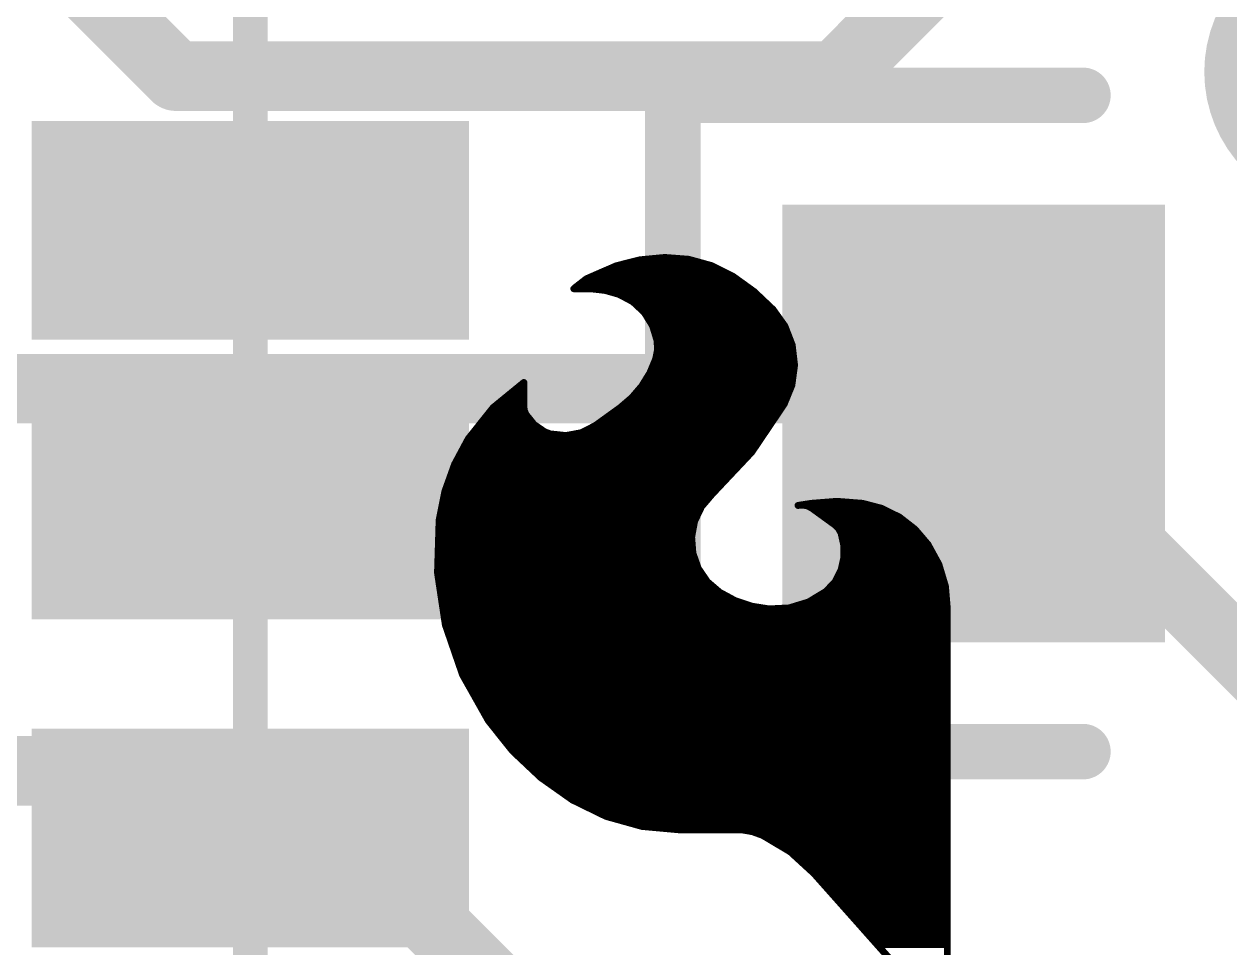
# Model space of a CAD drawing. Extents: x -0.1 to 42, y -11.4 to 16.1.
# Drawn here: x 24.971 to 29.383, y 9.512 to 12.89 of the extents above; entities that cross this region are included whole.
import ezdxf

# ---------------------------------------------------------------- set-up
doc = ezdxf.new("R2010")
doc.units = 0
for name, color, linetype in [('1', 12, 'CONTINUOUS'), ('16', 132, 'CONTINUOUS'), ('18', 110, 'CONTINUOUS'), ('21', 41, 'CONTINUOUS'), ('22', 40, 'CONTINUOUS'), ('51', 53, 'CONTINUOUS')]:
    doc.layers.add(name, color=color, linetype=linetype)

# ---------------------------------------------------------------- blocks, each defined once
blk = doc.blocks.new('RECT')
blk.add_solid([(-0.5, -0.5), (0.5, -0.5), (-0.5, 0.5), (0.5, 0.5)])
blk = doc.blocks.new('ROUNDV')
at = {"const_width": 0.5}
blk.add_lwpolyline([(0, -0.25, 1), (0, 0.25, 1), (0, -0.25)], format="xyb", dxfattribs=at)

msp = doc.modelspace()

# ---------------------------------------------------------------- linework, layer by layer
at = {"layer": '16', "const_width": 0.254}
for points in [[(27.94, 12.7), (29.337, 14.097)], [(25.146, 13.081), (25.527, 12.7)], [(25.527, 12.7), (27.94, 12.7)], [(23.495, 11.557), (28.448, 11.557)], [(28.448, 11.557), (31.75, 8.255)], [(20.599, 10.16), (25.908, 10.16)], [(25.908, 10.16), (33.147, 2.921)]]:
    msp.add_lwpolyline(points, dxfattribs=at)
at = {"layer": '16', "const_width": 0.127}
for points in [[(25.527, 12.7635, 1), (25.527, 12.6365)], [(25.4821, 12.6551, 1), (25.5719, 12.7449)], [(27.8951, 12.7449, 1), (27.9849, 12.6551)], [(27.94, 12.6365, 1), (27.94, 12.7635)], [(28.4929, 11.6019, 1), (28.4031, 11.5121)], [(28.448, 11.4935, 1), (28.448, 11.6205)], [(25.9529, 10.2049, 1), (25.8631, 10.1151)], [(25.908, 10.0965, 1), (25.908, 10.2235)]]:
    msp.add_lwpolyline(points, format="xyb", dxfattribs=at)
at = {"layer": '21', "const_width": 0.2032}
for points in [[(27.345, 10.23), (27.345, 12.63)], [(27.345, 12.63), (28.845, 12.63)], [(28.845, 10.23), (27.345, 10.23)]]:
    msp.add_lwpolyline(points, dxfattribs=at)
at = {"layer": '21', "const_width": 0.1016}
for points in [[(27.3958, 12.63, 1), (27.2942, 12.63)], [(27.345, 12.6808, 1), (27.345, 12.5792)], [(28.845, 12.5792, 1), (28.845, 12.6808)], [(27.345, 10.2808, 1), (27.345, 10.1792)], [(28.845, 10.1792, 1), (28.845, 10.2808)], [(27.2942, 10.23, 1), (27.3958, 10.23)]]:
    msp.add_lwpolyline(points, format="xyb", dxfattribs=at)
at = {"layer": '22', "const_width": 0.0254}
for points in [[(27.2252, 12.0286), (27.3152, 12.0371)], [(27.3152, 12.0371), (27.4021, 12.0305)], [(27.0789, 11.9812), (27.1145, 11.9964)], [(27.0967, 11.9888), (27.5233, 11.9888)], [(27.1145, 11.9964), (27.1374, 12.0066)], [(27.1374, 12.0066), (27.2252, 12.0286)], [(27.1678, 12.0142), (27.4611, 12.0142)], [(27.4021, 12.0305), (27.4861, 12.0073)], [(27.4861, 12.0073), (27.5641, 11.9685)], [(26.985, 11.9253), (27.0285, 11.9591)], [(27.0285, 11.9591), (27.0789, 11.9812)], [(27.0383, 11.9634), (27.5712, 11.9634)], [(27.5641, 11.9685), (27.6418, 11.9125)], [(27.0434, 11.9228), (26.9824, 11.9228)], [(26.9824, 11.9228), (26.9825, 11.9228)], [(26.9825, 11.9228), (26.985, 11.9253)], [(27.0013, 11.938), (27.6064, 11.938)], [(27.0963, 11.9169), (27.0434, 11.9228)], [(27.1475, 11.9024), (27.0963, 11.9169)], [(27.1114, 11.9126), (27.6416, 11.9126)], [(27.1983, 11.8754), (27.1475, 11.9024)], [(27.6418, 11.9125), (27.7114, 11.8466)], [(27.1761, 11.8872), (27.6685, 11.8872)], [(27.2403, 11.8362), (27.1983, 11.8754)], [(27.2128, 11.8618), (27.6953, 11.8618)], [(27.24, 11.8364), (27.7187, 11.8364)], [(27.2706, 11.7873), (27.2403, 11.8362)], [(27.2559, 11.811), (27.7368, 11.811)], [(27.7114, 11.8466), (27.7545, 11.7862)], [(27.2872, 11.7323), (27.2706, 11.7873)], [(27.2711, 11.7856), (27.7548, 11.7856)], [(27.7545, 11.7862), (27.7813, 11.717)], [(27.2788, 11.7602), (27.7646, 11.7602)], [(27.2864, 11.7348), (27.7744, 11.7348)], [(27.2886, 11.6989), (27.2872, 11.7323)], [(27.2821, 11.6662), (27.2886, 11.6989)], [(27.2856, 11.684), (27.7851, 11.684)], [(27.2882, 11.7094), (27.7822, 11.7094)], [(27.7813, 11.717), (27.7899, 11.6433)], [(27.2606, 11.6147), (27.2821, 11.6662)], [(27.2789, 11.6586), (27.7881, 11.6586)], [(27.7899, 11.6433), (27.78, 11.5698)], [(27.2313, 11.5672), (27.2606, 11.6147)], [(27.2564, 11.6078), (27.7851, 11.6078)], [(27.2683, 11.6332), (27.7886, 11.6332)], [(26.6869, 11.4878), (26.7995, 11.5799)], [(26.7715, 11.557), (26.7995, 11.557)], [(26.7995, 11.5799), (26.7995, 11.491)], [(27.195, 11.5248), (27.2313, 11.5672)], [(27.2226, 11.557), (27.7747, 11.557)], [(27.2407, 11.5824), (27.7817, 11.5824)], [(27.78, 11.5698), (27.752, 11.5011)], [(26.7094, 11.5062), (26.7995, 11.5062)], [(26.7405, 11.5316), (26.7995, 11.5316)], [(27.1526, 11.4884), (27.195, 11.5248)], [(27.1733, 11.5062), (27.7541, 11.5062)], [(27.2008, 11.5316), (27.7644, 11.5316)], [(26.5963, 11.3741), (26.6869, 11.4878)], [(26.6813, 11.4808), (26.8009, 11.4808)], [(26.7995, 11.491), (26.8015, 11.4765)], [(26.8015, 11.4765), (26.8072, 11.463)], [(26.8072, 11.463), (26.8369, 11.4263)], [(27.0612, 11.4224), (27.1526, 11.4884)], [(27.1421, 11.4808), (27.7383, 11.4808)], [(27.752, 11.5011), (27.6334, 11.3253)], [(26.6409, 11.43), (26.8339, 11.43)], [(26.6611, 11.4554), (26.8133, 11.4554)], [(26.8369, 11.4263), (26.8757, 11.3995)], [(27.0099, 11.3962), (27.0612, 11.4224)], [(27.0717, 11.43), (27.704, 11.43)], [(27.1069, 11.4554), (27.7212, 11.4554)], [(26.5462, 11.2807), (26.5963, 11.3741)], [(26.6004, 11.3792), (27.6698, 11.3792)], [(26.6206, 11.4046), (26.8683, 11.4046)], [(26.8757, 11.3995), (26.8961, 11.3919)], [(26.8961, 11.3919), (26.9533, 11.3858)], [(26.9533, 11.3858), (27.0099, 11.3962)], [(27.0264, 11.4046), (27.6869, 11.4046)], [(26.5718, 11.3284), (27.6355, 11.3284)], [(26.5854, 11.3538), (27.6526, 11.3538)], [(27.6334, 11.3253), (27.4879, 11.1709)], [(26.5581, 11.303), (27.6124, 11.303)], [(26.5104, 11.1809), (26.5462, 11.2807)], [(26.5359, 11.2522), (27.5645, 11.2522)], [(26.545, 11.2776), (27.5885, 11.2776)], [(26.5177, 11.2014), (27.5166, 11.2014)], [(26.5268, 11.2268), (27.5406, 11.2268)], [(26.4897, 11.0769), (26.5104, 11.1809)], [(26.5043, 11.1506), (27.4706, 11.1506)], [(26.5094, 11.176), (27.4927, 11.176)], [(27.4879, 11.1709), (27.4496, 11.126)], [(26.4993, 11.1252), (27.4492, 11.1252)], [(27.4496, 11.126), (27.4241, 11.0727)], [(27.8028, 11.1303), (27.8511, 11.1379)], [(27.8205, 11.132), (27.8028, 11.1303)], [(27.8379, 11.1285), (27.8205, 11.132)], [(27.8536, 11.1201), (27.8379, 11.1285)], [(27.8441, 11.1252), (28.0873, 11.1252)], [(27.8511, 11.1379), (27.9451, 11.1453)], [(27.9375, 11.0592), (27.8536, 11.1201)], [(27.9451, 11.1453), (28.0391, 11.1379)], [(28.0391, 11.1379), (28.109, 11.1195)], [(28.109, 11.1195), (28.1738, 11.0874)], [(26.4837, 10.8841), (26.4897, 11.0769)], [(26.4896, 11.0744), (27.425, 11.0744)], [(26.4943, 11.0998), (27.4371, 11.0998)], [(27.4241, 11.0727), (27.4134, 11.0146)], [(27.8816, 11.0998), (28.1488, 11.0998)], [(27.9166, 11.0744), (28.1905, 11.0744)], [(28.1738, 11.0874), (28.2308, 11.043)], [(26.488, 11.0236), (27.415, 11.0236)], [(26.4888, 11.049), (27.4198, 11.049)], [(27.9513, 11.0458), (27.9375, 11.0592)], [(27.948, 11.049), (28.2231, 11.049)], [(27.9603, 11.0287), (27.9513, 11.0458)], [(27.9702, 10.9842), (27.9603, 11.0287)], [(27.9614, 11.0236), (28.2474, 11.0236)], [(28.2308, 11.043), (28.2778, 10.988)], [(26.4864, 10.9728), (27.4166, 10.9728)], [(26.4872, 10.9982), (27.4146, 10.9982)], [(27.4134, 11.0146), (27.418, 10.9557)], [(27.9671, 10.9982), (28.2691, 10.9982)], [(27.9702, 10.9386), (27.9702, 10.9842)], [(27.9702, 10.9728), (28.2861, 10.9728)], [(28.2778, 10.988), (28.3179, 10.9148)], [(26.4856, 10.9474), (27.4209, 10.9474)], [(27.418, 10.9557), (27.4376, 10.9)], [(27.9603, 10.8941), (27.9702, 10.9386)], [(27.9702, 10.9474), (28.3001, 10.9474)], [(26.5125, 10.6934), (26.4837, 10.8841)], [(26.4841, 10.8966), (27.4399, 10.8966)], [(26.4849, 10.922), (27.4298, 10.922)], [(27.4376, 10.9), (27.471, 10.8513)], [(27.9381, 10.8506), (27.9603, 10.8941)], [(27.9609, 10.8966), (28.3234, 10.8966)], [(27.9665, 10.922), (28.314, 10.922)], [(28.3179, 10.9148), (28.3419, 10.8349)], [(26.4856, 10.8712), (27.4573, 10.8712)], [(26.4895, 10.8458), (27.4773, 10.8458)], [(27.471, 10.8513), (27.5158, 10.8128)], [(27.9044, 10.8153), (27.9381, 10.8506)], [(27.9334, 10.8458), (28.3387, 10.8458)], [(27.9486, 10.8712), (28.331, 10.8712)], [(26.4933, 10.8204), (27.5069, 10.8204)], [(27.5158, 10.8128), (27.5722, 10.7824)], [(27.841, 10.7771), (27.9044, 10.8153)], [(27.9093, 10.8204), (28.3432, 10.8204)], [(28.3419, 10.8349), (28.3489, 10.7518)], [(26.4972, 10.795), (27.5488, 10.795)], [(26.501, 10.7696), (27.6101, 10.7696)], [(27.5722, 10.7824), (27.6329, 10.7619)], [(27.6329, 10.7619), (27.6962, 10.7518)], [(27.6962, 10.7518), (27.7702, 10.7555)], [(27.7702, 10.7555), (27.841, 10.7771)], [(27.8165, 10.7696), (28.3474, 10.7696)], [(27.8707, 10.795), (28.3453, 10.795)], [(28.3489, 10.7518), (28.3489, 9.2354)], [(26.5048, 10.7442), (28.3489, 10.7442)], [(26.5087, 10.7188), (28.3489, 10.7188)], [(26.5753, 10.511), (26.5125, 10.6934)], [(26.5125, 10.6934), (28.3489, 10.6934)], [(26.5213, 10.668), (28.3489, 10.668)], [(26.53, 10.6426), (28.3489, 10.6426)], [(26.5388, 10.6172), (28.3489, 10.6172)], [(26.5475, 10.5918), (28.3489, 10.5918)], [(26.5562, 10.5664), (28.3489, 10.5664)], [(26.565, 10.541), (28.3489, 10.541)], [(26.5737, 10.5156), (28.3489, 10.5156)], [(26.67, 10.3429), (26.5753, 10.511)], [(26.587, 10.4902), (28.3489, 10.4902)], [(26.6013, 10.4648), (28.3489, 10.4648)], [(26.6156, 10.4394), (28.3489, 10.4394)], [(26.63, 10.414), (28.3489, 10.414)], [(26.6443, 10.3886), (28.3489, 10.3886)], [(26.6586, 10.3632), (28.3489, 10.3632)], [(26.7584, 10.2322), (26.67, 10.3429)], [(26.6741, 10.3378), (28.3489, 10.3378)], [(26.6944, 10.3124), (28.3489, 10.3124)], [(26.7147, 10.287), (28.3489, 10.287)], [(26.735, 10.2616), (28.3489, 10.2616)], [(26.7553, 10.2362), (28.3489, 10.2362)], [(26.8616, 10.135), (26.7584, 10.2322)], [(26.7812, 10.2108), (28.3489, 10.2108)], [(26.8081, 10.1854), (28.3489, 10.1854)], [(26.8351, 10.16), (28.3489, 10.16)], [(26.9773, 10.0533), (26.8616, 10.135)], [(26.8622, 10.1346), (28.3489, 10.1346)], [(26.8981, 10.1092), (28.3489, 10.1092)], [(26.9341, 10.0838), (28.3489, 10.0838)], [(26.9701, 10.0584), (28.3489, 10.0584)], [(27.1003, 9.9933), (26.9773, 10.0533)], [(27.0189, 10.033), (28.3489, 10.033)], [(27.071, 10.0076), (28.3489, 10.0076)], [(27.2322, 9.9565), (27.1003, 9.9933)], [(27.1401, 9.9822), (28.3489, 9.9822)], [(27.2311, 9.9568), (28.3489, 9.9568)], [(27.3685, 9.9441), (27.2322, 9.9565)], [(27.5971, 9.9441), (27.3685, 9.9441)], [(27.6361, 9.9373), (27.5971, 9.9441)], [(27.6733, 9.9238), (27.6361, 9.9373)], [(27.6523, 9.9314), (28.3489, 9.9314)], [(27.7745, 9.8636), (27.6733, 9.9238)], [(27.7032, 9.906), (28.3489, 9.906)], [(27.746, 9.8806), (28.3489, 9.8806)], [(27.8613, 9.7841), (27.7745, 9.8636)], [(27.7837, 9.8552), (28.3489, 9.8552)], [(27.8114, 9.8298), (28.3489, 9.8298)], [(27.8391, 9.8044), (28.3489, 9.8044)], [(28.3489, 9.2354), (27.8613, 9.7841)], [(27.8658, 9.779), (28.3489, 9.779)], [(27.8884, 9.7536), (28.3489, 9.7536)], [(27.911, 9.7282), (28.3489, 9.7282)], [(27.9336, 9.7028), (28.3489, 9.7028)], [(27.9561, 9.6774), (28.3489, 9.6774)], [(27.9787, 9.652), (28.3489, 9.652)], [(28.0013, 9.6266), (28.3489, 9.6266)], [(28.0238, 9.6012), (28.3489, 9.6012)], [(28.0464, 9.5758), (28.3489, 9.5758)], [(28.069, 9.5504), (28.3489, 9.5504)], [(28.0916, 9.525), (28.3489, 9.525)]]:
    msp.add_lwpolyline(points, dxfattribs=at)
at = {"layer": '22', "const_width": 0.0127}
for points in [[(27.3157, 12.0434, 1), (27.3147, 12.0308)], [(27.3158, 12.0308, 1), (27.3146, 12.0434)], [(27.0967, 11.9952, 1), (27.0967, 11.9825)], [(27.1119, 12.0022, 1), (27.1171, 11.9906)], [(27.117, 11.9906, 1), (27.112, 12.0022)], [(27.1359, 12.0128, 1), (27.1389, 12.0004)], [(27.14, 12.0008, 1), (27.1348, 12.0124)], [(27.1678, 12.0206, 1), (27.1678, 12.0079)], [(27.2245, 12.0349, 1), (27.2258, 12.0222)], [(27.2267, 12.0224, 1), (27.2236, 12.0347)], [(27.4038, 12.0366, 1), (27.4004, 12.0244)], [(27.4016, 12.0241, 1), (27.4026, 12.0368)], [(27.4611, 12.0079, 1), (27.4611, 12.0206)], [(27.4889, 12.013, 1), (27.4833, 12.0016)], [(27.4844, 12.0012, 1), (27.4878, 12.0134)], [(27.5233, 11.9825, 1), (27.5233, 11.9952)], [(27.0259, 11.9649, 1), (27.031, 11.9533)], [(27.0324, 11.9541, 1), (27.0246, 11.9641)], [(27.0383, 11.9697, 1), (27.0383, 11.9571)], [(27.0764, 11.987, 1), (27.0814, 11.9754)], [(27.0814, 11.9754, 1), (27.0764, 11.987)], [(27.5678, 11.9737, 1), (27.5604, 11.9633)], [(27.5613, 11.9628, 1), (27.5669, 11.9742)], [(27.5712, 11.9571, 1), (27.5712, 11.9697)], [(26.9824, 11.9291, 1), (26.9824, 11.9165)], [(26.9824, 11.9291, 1), (26.9824, 11.9165)], [(26.978, 11.9273, 1), (26.987, 11.9183)], [(26.9811, 11.9303, 1), (26.9889, 11.9203)], [(26.9895, 11.9208, 1), (26.9805, 11.9298)], [(26.9825, 11.9165, 1), (26.9825, 11.9291)], [(27.0013, 11.9444, 1), (27.0013, 11.9317)], [(27.0441, 11.9291, 1), (27.0427, 11.9165)], [(27.0434, 11.9165, 1), (27.0434, 11.9291)], [(27.098, 11.923, 1), (27.0946, 11.9108)], [(27.0956, 11.9106, 1), (27.097, 11.9232)], [(27.1114, 11.919, 1), (27.1114, 11.9063)], [(27.1505, 11.908, 1), (27.1445, 11.8968)], [(27.1458, 11.8963, 1), (27.1492, 11.9085)], [(27.6064, 11.9317, 1), (27.6064, 11.9444)], [(27.6462, 11.9171, 1), (27.6374, 11.9078)], [(27.6381, 11.9073, 1), (27.6455, 11.9176)], [(27.6416, 11.9063, 1), (27.6416, 11.919)], [(27.1761, 11.8935, 1), (27.1761, 11.8809)], [(27.2026, 11.8801, 1), (27.1939, 11.8708)], [(27.1953, 11.8698, 1), (27.2012, 11.881)], [(27.2128, 11.8681, 1), (27.2128, 11.8555)], [(27.6685, 11.8809, 1), (27.6685, 11.8935)], [(27.6953, 11.8555, 1), (27.6953, 11.8681)], [(27.24, 11.8428, 1), (27.24, 11.8301)], [(27.2456, 11.8395, 1), (27.2349, 11.8328)], [(27.2359, 11.8315, 1), (27.2446, 11.8408)], [(27.2559, 11.8173, 1), (27.2559, 11.8047)], [(27.7166, 11.8503, 1), (27.7062, 11.8429)], [(27.707, 11.842, 1), (27.7158, 11.8512)], [(27.7187, 11.8301, 1), (27.7187, 11.8428)], [(27.7368, 11.8047, 1), (27.7368, 11.8173)], [(27.2767, 11.7892, 1), (27.2645, 11.7855)], [(27.2711, 11.7919, 1), (27.2711, 11.7793)], [(27.2652, 11.784, 1), (27.276, 11.7907)], [(27.7605, 11.7885, 1), (27.7486, 11.7839)], [(27.7494, 11.7825, 1), (27.7597, 11.7899)], [(27.7548, 11.7793, 1), (27.7548, 11.7919)], [(27.2788, 11.7666, 1), (27.2788, 11.7539)], [(27.2864, 11.7411, 1), (27.2864, 11.7285)], [(27.2935, 11.7326, 1), (27.2809, 11.732)], [(27.2811, 11.7305, 1), (27.2933, 11.7341)], [(27.7646, 11.7539, 1), (27.7646, 11.7666)], [(27.7744, 11.7285, 1), (27.7744, 11.7411)], [(27.2856, 11.6904, 1), (27.2856, 11.6777)], [(27.2882, 11.7157, 1), (27.2882, 11.7031)], [(27.2823, 11.6987, 1), (27.295, 11.6992)], [(27.2948, 11.6977, 1), (27.2824, 11.7002)], [(27.7876, 11.7178, 1), (27.775, 11.7163)], [(27.7753, 11.7147, 1), (27.7872, 11.7193)], [(27.7822, 11.7031, 1), (27.7822, 11.7157)], [(27.7851, 11.6777, 1), (27.7851, 11.6904)], [(27.2789, 11.6649, 1), (27.2789, 11.6523)], [(27.2759, 11.6674, 1), (27.2883, 11.665)], [(27.288, 11.6638, 1), (27.2762, 11.6686)], [(27.7962, 11.6425, 1), (27.7836, 11.6442)], [(27.7836, 11.6426, 1), (27.7962, 11.6441)], [(27.7881, 11.6523, 1), (27.7881, 11.6649)], [(27.2564, 11.6142, 1), (27.2564, 11.6015)], [(27.2548, 11.6171, 1), (27.2665, 11.6122)], [(27.266, 11.6114, 1), (27.2552, 11.618)], [(27.2683, 11.6395, 1), (27.2683, 11.6269)], [(27.7851, 11.6015, 1), (27.7851, 11.6142)], [(27.7886, 11.6269, 1), (27.7886, 11.6395)], [(26.7715, 11.5633, 1), (26.7715, 11.5507)], [(26.8059, 11.5799, 1), (26.7932, 11.5799)], [(26.8035, 11.575, 1), (26.7955, 11.5848)], [(26.7995, 11.5507, 1), (26.7995, 11.5633)], [(27.2226, 11.5633, 1), (27.2226, 11.5507)], [(27.2259, 11.5705, 1), (27.2367, 11.5639)], [(27.2361, 11.5631, 1), (27.2265, 11.5713)], [(27.2407, 11.5887, 1), (27.2407, 11.5761)], [(27.7737, 11.5707, 1), (27.7863, 11.569)], [(27.7858, 11.5674, 1), (27.7741, 11.5722)], [(27.7747, 11.5507, 1), (27.7747, 11.5633)], [(27.7817, 11.5761, 1), (27.7817, 11.5887)], [(26.7094, 11.5125, 1), (26.7094, 11.4999)], [(26.7405, 11.538, 1), (26.7405, 11.5253)], [(26.7995, 11.5253, 1), (26.7995, 11.538)], [(26.7995, 11.4999, 1), (26.7995, 11.5125)], [(27.1733, 11.5125, 1), (27.1733, 11.4999)], [(27.1901, 11.5289, 1), (27.1998, 11.5207)], [(27.1991, 11.52, 1), (27.1908, 11.5296)], [(27.2008, 11.538, 1), (27.2008, 11.5253)], [(27.7541, 11.4999, 1), (27.7541, 11.5125)], [(27.7644, 11.5253, 1), (27.7644, 11.538)], [(26.6813, 11.4871, 1), (26.6813, 11.4745)], [(26.6829, 11.4927, 1), (26.691, 11.4829)], [(26.6919, 11.4839, 1), (26.682, 11.4918)], [(26.8058, 11.4919, 1), (26.7932, 11.4901)], [(26.7932, 11.491, 1), (26.8059, 11.491)], [(26.8073, 11.479, 1), (26.7956, 11.474)], [(26.7952, 11.4756, 1), (26.8078, 11.4773)], [(26.8009, 11.4745, 1), (26.8009, 11.4871)], [(26.8121, 11.467, 1), (26.8023, 11.459)], [(26.8014, 11.4605, 1), (26.813, 11.4655)], [(27.1421, 11.4871, 1), (27.1421, 11.4745)], [(27.1485, 11.4932, 1), (27.1567, 11.4836)], [(27.1563, 11.4833, 1), (27.1489, 11.4935)], [(27.7383, 11.4745, 1), (27.7383, 11.4871)], [(27.7461, 11.5035, 1), (27.7579, 11.4987)], [(27.7573, 11.4975, 1), (27.7467, 11.5047)], [(26.6409, 11.4363, 1), (26.6409, 11.4237)], [(26.6611, 11.4618, 1), (26.6611, 11.4491)], [(26.8133, 11.4491, 1), (26.8133, 11.4618)], [(26.8405, 11.4315, 1), (26.8333, 11.4211)], [(26.8319, 11.4223, 1), (26.8418, 11.4303)], [(26.8339, 11.4237, 1), (26.8339, 11.4363)], [(27.0575, 11.4275, 1), (27.0649, 11.4173)], [(27.0641, 11.4167, 1), (27.0583, 11.4281)], [(27.0717, 11.4363, 1), (27.0717, 11.4237)], [(27.1069, 11.4618, 1), (27.1069, 11.4491)], [(27.704, 11.4237, 1), (27.704, 11.4363)], [(27.7212, 11.4491, 1), (27.7212, 11.4618)], [(26.5913, 11.3781, 1), (26.6013, 11.3701)], [(26.6019, 11.3711, 1), (26.5907, 11.3771)], [(26.6004, 11.3856, 1), (26.6004, 11.3729)], [(26.6206, 11.4109, 1), (26.6206, 11.3983)], [(26.8683, 11.3983, 1), (26.8683, 11.4109)], [(26.8779, 11.4055, 1), (26.8735, 11.3935)], [(26.8721, 11.3943, 1), (26.8793, 11.4047)], [(26.8968, 11.3982, 1), (26.8954, 11.3856)], [(26.8939, 11.3859, 1), (26.8983, 11.3979)], [(26.9522, 11.392, 1), (26.9545, 11.3795)], [(26.9527, 11.3794, 1), (26.954, 11.3921)], [(27.007, 11.4019, 1), (27.0128, 11.3906)], [(27.0111, 11.39, 1), (27.0088, 11.4025)], [(27.0264, 11.4109, 1), (27.0264, 11.3983)], [(27.6698, 11.3729, 1), (27.6698, 11.3856)], [(27.6869, 11.3983, 1), (27.6869, 11.4109)], [(26.5718, 11.3347, 1), (26.5718, 11.3221)], [(26.5854, 11.3601, 1), (26.5854, 11.3475)], [(27.638, 11.3209, 1), (27.6288, 11.3296)], [(27.6355, 11.3221, 1), (27.6355, 11.3347)], [(27.6526, 11.3475, 1), (27.6526, 11.3601)], [(26.5581, 11.3094, 1), (26.5581, 11.2967)], [(27.6124, 11.2967, 1), (27.6124, 11.3094)], [(27.6281, 11.3288, 1), (27.6386, 11.3217)], [(26.5359, 11.2585, 1), (26.5359, 11.2459)], [(26.545, 11.284, 1), (26.545, 11.2713)], [(26.5406, 11.2837, 1), (26.5518, 11.2777)], [(26.5521, 11.2785, 1), (26.5402, 11.2828)], [(27.5645, 11.2459, 1), (27.5645, 11.2585)], [(27.5885, 11.2713, 1), (27.5885, 11.284)], [(26.5177, 11.2078, 1), (26.5177, 11.1951)], [(26.5268, 11.2332, 1), (26.5268, 11.2205)], [(27.5166, 11.1951, 1), (27.5166, 11.2078)], [(27.5406, 11.2205, 1), (27.5406, 11.2332)], [(26.5043, 11.157, 1), (26.5043, 11.1443)], [(26.5094, 11.1823, 1), (26.5094, 11.1697)], [(26.5044, 11.183, 1), (26.5163, 11.1787)], [(26.5166, 11.1796, 1), (26.5041, 11.1821)], [(27.4706, 11.1443, 1), (27.4706, 11.157)], [(27.4833, 11.1753, 1), (27.4925, 11.1665)], [(27.4927, 11.1668, 1), (27.4831, 11.175)], [(27.4927, 11.1697, 1), (27.4927, 11.1823)], [(26.4993, 11.1316, 1), (26.4993, 11.1189)], [(27.4447, 11.1301, 1), (27.4544, 11.1218)], [(27.4553, 11.1232, 1), (27.4438, 11.1287)], [(27.4492, 11.1189, 1), (27.4492, 11.1316)], [(27.8018, 11.1366, 1), (27.8038, 11.124)], [(27.8022, 11.1366, 1), (27.8034, 11.124)], [(27.8218, 11.1382, 1), (27.8192, 11.1258)], [(27.8211, 11.1257, 1), (27.8199, 11.1383)], [(27.8409, 11.1341, 1), (27.8349, 11.1229)], [(27.8367, 11.1223, 1), (27.8392, 11.1347)], [(27.8441, 11.1316, 1), (27.8441, 11.1189)], [(27.8506, 11.1442, 1), (27.8516, 11.1316)], [(27.8573, 11.1252, 1), (27.8499, 11.115)], [(27.8521, 11.1316, 1), (27.8501, 11.1442)], [(27.8506, 11.1145, 1), (27.8566, 11.1257)], [(27.9456, 11.1516, 1), (27.9446, 11.1389)], [(27.9456, 11.1389, 1), (27.9446, 11.1516)], [(28.0407, 11.144, 1), (28.0375, 11.1318)], [(28.0386, 11.1316, 1), (28.0396, 11.1442)], [(28.0873, 11.1189, 1), (28.0873, 11.1316)], [(28.1118, 11.1252, 1), (28.1062, 11.1138)], [(28.1074, 11.1133, 1), (28.1106, 11.1256)], [(26.4896, 11.0808, 1), (26.4896, 11.0681)], [(26.496, 11.0767, 1), (26.4834, 11.0771)], [(26.4835, 11.0781, 1), (26.4959, 11.0757)], [(26.4943, 11.1061, 1), (26.4943, 11.0935)], [(27.4184, 11.0754, 1), (27.4299, 11.0699)], [(27.4304, 11.0715, 1), (27.4179, 11.0738)], [(27.425, 11.0681, 1), (27.425, 11.0808)], [(27.4371, 11.0935, 1), (27.4371, 11.1061)], [(27.8816, 11.1061, 1), (27.8816, 11.0935)], [(27.9166, 11.0808, 1), (27.9166, 11.0681)], [(28.1488, 11.0935, 1), (28.1488, 11.1061)], [(28.1777, 11.0924, 1), (28.1699, 11.0824)], [(28.171, 11.0817, 1), (28.1766, 11.0931)], [(28.1905, 11.0681, 1), (28.1905, 11.0808)], [(26.488, 11.0299, 1), (26.488, 11.0173)], [(26.4888, 11.0554, 1), (26.4888, 11.0427)], [(27.415, 11.0173, 1), (27.415, 11.0299)], [(27.4198, 11.0427, 1), (27.4198, 11.0554)], [(27.9419, 11.0637, 1), (27.9331, 11.0547)], [(27.9338, 11.0541, 1), (27.9412, 11.0643)], [(27.948, 11.0554, 1), (27.948, 11.0427)], [(27.9569, 11.0487, 1), (27.9457, 11.0428)], [(27.9469, 11.0412, 1), (27.9557, 11.0503)], [(27.9665, 11.0301, 1), (27.9541, 11.0273)], [(27.9547, 11.0257, 1), (27.9659, 11.0317)], [(27.9614, 11.0299, 1), (27.9614, 11.0173)], [(28.2231, 11.0427, 1), (28.2231, 11.0554)], [(28.2357, 11.0471, 1), (28.226, 11.0389)], [(28.2269, 11.038, 1), (28.2347, 11.048)], [(28.2474, 11.0173, 1), (28.2474, 11.0299)], [(26.4864, 10.9792, 1), (26.4864, 10.9665)], [(26.4872, 11.0046, 1), (26.4872, 10.9919)], [(27.4197, 11.0151, 1), (27.407, 11.0141)], [(27.4071, 11.0157, 1), (27.4196, 11.0134)], [(27.4146, 10.9919, 1), (27.4146, 11.0046)], [(27.4166, 10.9665, 1), (27.4166, 10.9792)], [(27.9671, 11.0046, 1), (27.9671, 10.9919)], [(27.9766, 10.9842, 1), (27.9639, 10.9842)], [(27.9702, 10.9792, 1), (27.9702, 10.9665)], [(27.964, 10.9828, 1), (27.9764, 10.9856)], [(28.2691, 10.9919, 1), (28.2691, 11.0046)], [(28.2834, 10.9911, 1), (28.2722, 10.9849)], [(28.273, 10.9839, 1), (28.2826, 10.9921)], [(28.2861, 10.9665, 1), (28.2861, 10.9792)], [(26.4856, 10.9537, 1), (26.4856, 10.9411)], [(27.4116, 10.9552, 1), (27.4243, 10.9562)], [(27.4239, 10.9578, 1), (27.412, 10.9536)], [(27.4209, 10.9411, 1), (27.4209, 10.9537)], [(27.9702, 10.9537, 1), (27.9702, 10.9411)], [(27.9639, 10.9386, 1), (27.9766, 10.9386)], [(27.9764, 10.9372, 1), (27.964, 10.94)], [(28.3001, 10.9411, 1), (28.3001, 10.9537)], [(26.4899, 10.885, 1), (26.4774, 10.8831)], [(26.4841, 10.903, 1), (26.4841, 10.8903)], [(26.4849, 10.9284, 1), (26.4849, 10.9157)], [(27.4298, 10.9157, 1), (27.4298, 10.9284)], [(27.4428, 10.9036, 1), (27.4324, 10.8964)], [(27.4316, 10.8979, 1), (27.4436, 10.9021)], [(27.4399, 10.8903, 1), (27.4399, 10.903)], [(27.9541, 10.8955, 1), (27.9665, 10.8927)], [(27.9609, 10.903, 1), (27.9609, 10.8903)], [(27.966, 10.8912, 1), (27.9546, 10.897)], [(27.9665, 10.9284, 1), (27.9665, 10.9157)], [(28.324, 10.9167, 1), (28.3118, 10.913)], [(28.3123, 10.9118, 1), (28.3235, 10.9179)], [(28.314, 10.9157, 1), (28.314, 10.9284)], [(28.3234, 10.8903, 1), (28.3234, 10.903)], [(26.4773, 10.8843, 1), (26.49, 10.8839)], [(26.4856, 10.8775, 1), (26.4856, 10.8649)], [(26.4895, 10.8521, 1), (26.4895, 10.8395)], [(27.4573, 10.8649, 1), (27.4573, 10.8775)], [(27.4751, 10.8561, 1), (27.4668, 10.8464)], [(27.4657, 10.8477, 1), (27.4762, 10.8548)], [(27.4773, 10.8395, 1), (27.4773, 10.8521)], [(27.9334, 10.8521, 1), (27.9334, 10.8395)], [(27.9324, 10.8535, 1), (27.9437, 10.8478)], [(27.9427, 10.8463, 1), (27.9335, 10.855)], [(27.9486, 10.8775, 1), (27.9486, 10.8649)], [(28.331, 10.8649, 1), (28.331, 10.8775)], [(28.3387, 10.8395, 1), (28.3387, 10.8521)], [(26.4933, 10.8268, 1), (26.4933, 10.8141)], [(27.5069, 10.8141, 1), (27.5069, 10.8268)], [(27.5188, 10.8184, 1), (27.5128, 10.8072)], [(27.5117, 10.808, 1), (27.5199, 10.8176)], [(27.8998, 10.8197, 1), (27.909, 10.8109)], [(27.9077, 10.8099, 1), (27.9011, 10.8207)], [(27.9093, 10.8268, 1), (27.9093, 10.8141)], [(28.3483, 10.8355, 1), (28.3356, 10.8344)], [(28.3359, 10.8331, 1), (28.348, 10.8368)], [(28.3432, 10.8141, 1), (28.3432, 10.8268)], [(26.4972, 10.8013, 1), (26.4972, 10.7887)], [(26.501, 10.7759, 1), (26.501, 10.7633)], [(27.5488, 10.7887, 1), (27.5488, 10.8013)], [(27.5742, 10.7884, 1), (27.5702, 10.7764)], [(27.5692, 10.7768, 1), (27.5752, 10.788)], [(27.6101, 10.7633, 1), (27.6101, 10.7759)], [(27.6339, 10.7681, 1), (27.6319, 10.7556)], [(27.6309, 10.7559, 1), (27.6349, 10.7679)], [(27.6959, 10.7581, 1), (27.6965, 10.7455)], [(27.6952, 10.7455, 1), (27.6972, 10.7581)], [(27.7683, 10.7615, 1), (27.772, 10.7494)], [(27.7705, 10.7491, 1), (27.7698, 10.7618)], [(27.8165, 10.7759, 1), (27.8165, 10.7633)], [(27.8377, 10.7825, 1), (27.8443, 10.7716)], [(27.8428, 10.771, 1), (27.8391, 10.7832)], [(27.8707, 10.8013, 1), (27.8707, 10.7887)], [(28.3553, 10.7518, 1), (28.3425, 10.7518)], [(28.3453, 10.7887, 1), (28.3453, 10.8013)], [(28.3474, 10.7633, 1), (28.3474, 10.7759)], [(26.5048, 10.7506, 1), (26.5048, 10.7379)], [(26.5087, 10.7251, 1), (26.5087, 10.7125)], [(28.3426, 10.7513, 1), (28.3552, 10.7523)], [(28.3489, 10.7379, 1), (28.3489, 10.7506)], [(28.3489, 10.7125, 1), (28.3489, 10.7251)], [(26.5185, 10.6954, 1), (26.5065, 10.6913)], [(26.5125, 10.6997, 1), (26.5125, 10.6871)], [(26.5062, 10.6924, 1), (26.5188, 10.6943)], [(26.5213, 10.6744, 1), (26.5213, 10.6617)], [(28.3489, 10.6871, 1), (28.3489, 10.6997)], [(28.3489, 10.6617, 1), (28.3489, 10.6744)], [(26.53, 10.6489, 1), (26.53, 10.6363)], [(28.3489, 10.6363, 1), (28.3489, 10.6489)], [(26.5388, 10.6235, 1), (26.5388, 10.6109)], [(26.5475, 10.5982, 1), (26.5475, 10.5855)], [(28.3489, 10.6109, 1), (28.3489, 10.6235)], [(28.3489, 10.5855, 1), (28.3489, 10.5982)], [(26.5562, 10.5727, 1), (26.5562, 10.5601)], [(26.565, 10.5473, 1), (26.565, 10.5347)], [(28.3489, 10.5601, 1), (28.3489, 10.5727)], [(28.3489, 10.5347, 1), (28.3489, 10.5473)], [(26.5737, 10.522, 1), (26.5737, 10.5093)], [(26.5809, 10.5141, 1), (26.5698, 10.5079)], [(26.5693, 10.5089, 1), (26.5813, 10.513)], [(26.587, 10.4965, 1), (26.587, 10.4839)], [(28.3489, 10.5093, 1), (28.3489, 10.522)], [(28.3489, 10.4839, 1), (28.3489, 10.4965)], [(26.6013, 10.4711, 1), (26.6013, 10.4585)], [(28.3489, 10.4585, 1), (28.3489, 10.4711)], [(26.6156, 10.4458, 1), (26.6156, 10.4331)], [(26.63, 10.4203, 1), (26.63, 10.4077)], [(28.3489, 10.4331, 1), (28.3489, 10.4458)], [(28.3489, 10.4077, 1), (28.3489, 10.4203)], [(26.6443, 10.3949, 1), (26.6443, 10.3823)], [(26.6586, 10.3696, 1), (26.6586, 10.3569)], [(28.3489, 10.3823, 1), (28.3489, 10.3949)], [(28.3489, 10.3569, 1), (28.3489, 10.3696)], [(26.675, 10.3469, 1), (26.665, 10.3389)], [(26.6645, 10.3398, 1), (26.6755, 10.346)], [(26.6741, 10.3441, 1), (26.6741, 10.3315)], [(26.6944, 10.3187, 1), (26.6944, 10.3061)], [(28.3489, 10.3315, 1), (28.3489, 10.3441)], [(28.3489, 10.3061, 1), (28.3489, 10.3187)], [(26.7147, 10.2934, 1), (26.7147, 10.2807)], [(28.3489, 10.2807, 1), (28.3489, 10.2934)], [(26.735, 10.2679, 1), (26.735, 10.2553)], [(26.7553, 10.2425, 1), (26.7553, 10.2299)], [(26.7628, 10.2368, 1), (26.7541, 10.2276)], [(26.7535, 10.2282, 1), (26.7634, 10.2362)], [(28.3489, 10.2553, 1), (28.3489, 10.2679)], [(28.3489, 10.2299, 1), (28.3489, 10.2425)], [(26.7812, 10.2172, 1), (26.7812, 10.2045)], [(26.8081, 10.1918, 1), (26.8081, 10.1791)], [(28.3489, 10.2045, 1), (28.3489, 10.2172)], [(28.3489, 10.1791, 1), (28.3489, 10.1918)], [(26.8351, 10.1663, 1), (26.8351, 10.1537)], [(26.8652, 10.1402, 1), (26.8579, 10.1298)], [(26.8622, 10.141, 1), (26.8622, 10.1283)], [(28.3489, 10.1537, 1), (28.3489, 10.1663)], [(28.3489, 10.1283, 1), (28.3489, 10.141)], [(26.8572, 10.1304, 1), (26.8659, 10.1397)], [(26.8981, 10.1156, 1), (26.8981, 10.1029)], [(28.3489, 10.1029, 1), (28.3489, 10.1156)], [(26.9341, 10.0901, 1), (26.9341, 10.0775)], [(26.9701, 10.0648, 1), (26.9701, 10.0521)], [(26.9801, 10.059, 1), (26.9745, 10.0476)], [(26.9736, 10.0481, 1), (26.981, 10.0585)], [(28.3489, 10.0775, 1), (28.3489, 10.0901)], [(28.3489, 10.0521, 1), (28.3489, 10.0648)], [(27.0189, 10.0394, 1), (27.0189, 10.0267)], [(27.071, 10.0139, 1), (27.071, 10.0013)], [(28.3489, 10.0267, 1), (28.3489, 10.0394)], [(28.3489, 10.0013, 1), (28.3489, 10.0139)], [(27.102, 9.9994, 1), (27.0986, 9.9872)], [(27.0976, 9.9876, 1), (27.1031, 9.999)], [(27.1401, 9.9886, 1), (27.1401, 9.9759)], [(28.3489, 9.9759, 1), (28.3489, 9.9886)], [(27.2311, 9.9632, 1), (27.2311, 9.9505)], [(27.2328, 9.9628, 1), (27.2316, 9.9502)], [(27.2305, 9.9504, 1), (27.2339, 9.9626)], [(27.3685, 9.9505, 1), (27.3685, 9.9378)], [(27.3679, 9.9378, 1), (27.3691, 9.9504)], [(27.5982, 9.9504, 1), (27.596, 9.9378)], [(27.5971, 9.9378, 1), (27.5971, 9.9505)], [(27.6382, 9.9432, 1), (27.6339, 9.9313)], [(27.635, 9.931, 1), (27.6372, 9.9435)], [(27.6523, 9.9377, 1), (27.6523, 9.9251)], [(27.6765, 9.9293, 1), (27.6701, 9.9183)], [(27.6711, 9.9178, 1), (27.6755, 9.9298)], [(28.3489, 9.9505, 1), (28.3489, 9.9632)], [(28.3489, 9.9251, 1), (28.3489, 9.9377)], [(27.7032, 9.9123, 1), (27.7032, 9.8997)], [(27.746, 9.887, 1), (27.746, 9.8743)], [(28.3489, 9.8997, 1), (28.3489, 9.9123)], [(28.3489, 9.8743, 1), (28.3489, 9.887)], [(27.7788, 9.8683, 1), (27.7702, 9.8589)], [(27.7712, 9.8582, 1), (27.7777, 9.8691)], [(27.7837, 9.8615, 1), (27.7837, 9.8489)], [(27.8114, 9.8361, 1), (27.8114, 9.8235)], [(28.3489, 9.8489, 1), (28.3489, 9.8615)], [(28.3489, 9.8235, 1), (28.3489, 9.8361)], [(27.8391, 9.8108, 1), (27.8391, 9.7981)], [(27.866, 9.7883, 1), (27.8566, 9.7799)], [(27.857, 9.7794, 1), (27.8656, 9.7888)], [(28.3489, 9.7981, 1), (28.3489, 9.8108)], [(27.8658, 9.7853, 1), (27.8658, 9.7727)], [(27.8884, 9.7599, 1), (27.8884, 9.7473)], [(28.3489, 9.7727, 1), (28.3489, 9.7853)], [(28.3489, 9.7473, 1), (28.3489, 9.7599)], [(27.911, 9.7346, 1), (27.911, 9.7219)], [(27.9336, 9.7091, 1), (27.9336, 9.6965)], [(28.3489, 9.7219, 1), (28.3489, 9.7346)], [(28.3489, 9.6965, 1), (28.3489, 9.7091)], [(27.9561, 9.6837, 1), (27.9561, 9.6711)], [(27.9787, 9.6584, 1), (27.9787, 9.6457)], [(28.3489, 9.6711, 1), (28.3489, 9.6837)], [(28.3489, 9.6457, 1), (28.3489, 9.6584)], [(28.0013, 9.6329, 1), (28.0013, 9.6203)], [(28.3489, 9.6203, 1), (28.3489, 9.6329)], [(28.0238, 9.6075, 1), (28.0238, 9.5949)], [(28.0464, 9.5822, 1), (28.0464, 9.5695)], [(28.3489, 9.5949, 1), (28.3489, 9.6075)], [(28.3489, 9.5695, 1), (28.3489, 9.5822)], [(28.069, 9.5567, 1), (28.069, 9.5441)], [(28.0916, 9.5313, 1), (28.0916, 9.5187)], [(28.3489, 9.5441, 1), (28.3489, 9.5567)], [(28.3489, 9.5187, 1), (28.3489, 9.5313)]]:
    msp.add_lwpolyline(points, format="xyb", dxfattribs=at)
at = {"layer": '51', "const_width": 0.127}
msp.add_lwpolyline([(25.799, 1.414), (25.799, 14.614)], dxfattribs=at)

# ---------------------------------------------------------------- block references
at = {"layer": '1', "rotation": 90}
for p, xscale, yscale in [((25.799, 12.1362), 0.8, 1.6), ((28.445, 11.43), 1.6, 1.4), ((25.799, 11.114), 0.8, 1.6), ((25.799, 9.914), 0.8, 1.6)]:
    msp.add_blockref('RECT', p, dxfattribs=dict(at, xscale=xscale, yscale=yscale))
at = {"layer": '18', "xscale": 1.016, "yscale": 1.016}
msp.add_blockref('ROUNDV', (29.797, 12.716), dxfattribs=at)
msp.add_blockref('ROUNDV', (29.797, 12.716), dxfattribs=at)

doc.saveas('drawing.dxf')
